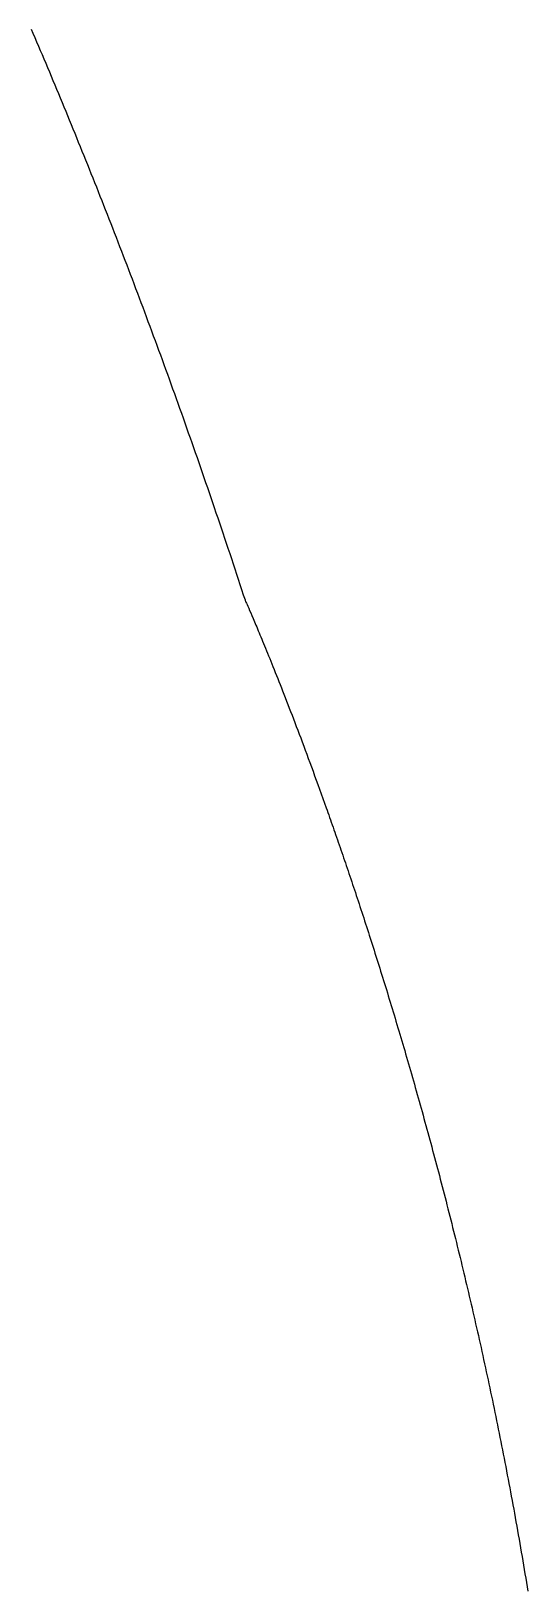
# Model space of a CAD drawing. Header units: millimetres. Extents: x 79 to 221, y -141 to -59.
# Drawn here: x 213.94 to 220.5, y -100.07 to -79.54 of the extents above; entities that cross this region are included whole.
import ezdxf

# ---------------------------------------------------------------- set-up
doc = ezdxf.new("R2010")
doc.units = ezdxf.units.MM
doc.layers.add('Edge.Cuts', color=254, linetype='CONTINUOUS', true_color=0xd0d2cd)

msp = doc.modelspace()

# ---------------------------------------------------------------- linework, layer by layer
at = {"layer": 'Edge.Cuts', "linetype": 'CONTINUOUS'}
for p, q in [((213.942037, -79.508837), (213.966111, -79.56493)), ((213.966111, -79.56493), (213.990174, -79.621122)), ((213.990174, -79.621122), (214.014229, -79.677412)), ((214.014229, -79.677412), (214.038273, -79.733802)), ((214.038273, -79.733802), (214.062308, -79.79029)), ((214.062308, -79.79029), (214.086334, -79.846878)), ((214.086334, -79.846878), (214.110349, -79.903564)), ((214.110349, -79.903564), (214.134355, -79.960349)), ((214.134355, -79.960349), (214.15835, -80.017234)), ((214.15835, -80.017234), (214.182336, -80.074218)), ((214.182336, -80.074218), (214.206311, -80.131302)), ((214.206311, -80.131302), (214.230276, -80.188485)), ((214.230276, -80.188485), (214.254231, -80.245767)), ((214.254231, -80.245767), (214.278176, -80.303149)), ((214.278176, -80.303149), (214.30211, -80.360631)), ((214.30211, -80.360631), (214.326033, -80.418213)), ((214.326033, -80.418213), (214.349946, -80.475894)), ((214.349946, -80.475894), (214.373848, -80.533676)), ((214.373848, -80.533676), (214.39774, -80.591557)), ((214.39774, -80.591557), (214.42162, -80.649539)), ((214.42162, -80.649539), (214.44549, -80.70762)), ((214.44549, -80.70762), (214.469348, -80.765803)), ((214.469348, -80.765803), (214.493196, -80.824085)), ((214.493196, -80.824085), (214.517032, -80.882468)), ((214.517032, -80.882468), (214.540857, -80.940951)), ((214.540857, -80.940951), (214.564671, -80.999535)), ((214.564671, -80.999535), (214.588473, -81.05822)), ((214.588473, -81.05822), (214.612264, -81.117005)), ((214.612264, -81.117005), (214.636044, -81.175892)), ((214.636044, -81.175892), (214.659811, -81.234879)), ((214.659811, -81.234879), (214.683567, -81.293967)), ((214.683567, -81.293967), (214.707311, -81.353156)), ((214.707311, -81.353156), (214.731043, -81.412447)), ((214.731043, -81.412447), (214.754764, -81.471839)), ((214.754764, -81.471839), (214.778472, -81.531332)), ((214.778472, -81.531332), (214.802168, -81.590926)), ((214.802168, -81.590926), (214.825852, -81.650622)), ((214.825852, -81.650622), (214.849523, -81.71042)), ((214.849523, -81.71042), (214.873182, -81.770319)), ((214.873182, -81.770319), (214.896829, -81.83032)), ((214.896829, -81.83032), (214.920463, -81.890423)), ((214.920463, -81.890423), (214.944085, -81.950627)), ((214.944085, -81.950627), (214.967694, -82.010934)), ((214.967694, -82.010934), (214.99129, -82.071342)), ((214.99129, -82.071342), (215.014873, -82.131853)), ((215.014873, -82.131853), (215.038443, -82.192466)), ((215.038443, -82.192466), (215.062001, -82.253182)), ((215.062001, -82.253182), (215.085545, -82.313999)), ((215.085545, -82.313999), (215.109076, -82.37492)), ((215.109076, -82.37492), (215.132594, -82.435942)), ((215.132594, -82.435942), (215.156098, -82.497068)), ((215.156098, -82.497068), (215.179589, -82.558296)), ((215.179589, -82.558296), (215.203067, -82.619627)), ((215.203067, -82.619627), (215.226531, -82.68106)), ((215.226531, -82.68106), (215.249981, -82.742597)), ((215.249981, -82.742597), (215.273418, -82.804237)), ((215.273418, -82.804237), (215.296841, -82.865979)), ((215.296841, -82.865979), (215.32025, -82.927825)), ((215.32025, -82.927825), (215.343645, -82.989775)), ((215.343645, -82.989775), (215.367026, -83.051827)), ((215.367026, -83.051827), (215.390393, -83.113983)), ((215.390393, -83.113983), (215.413745, -83.176243)), ((215.413745, -83.176243), (215.437084, -83.238606)), ((215.437084, -83.238606), (215.460408, -83.301073)), ((215.460408, -83.301073), (215.483717, -83.363643)), ((215.483717, -83.363643), (215.507012, -83.426318)), ((215.507012, -83.426318), (215.530293, -83.489096)), ((215.530293, -83.489096), (215.553558, -83.551978)), ((215.553558, -83.551978), (215.576809, -83.614965)), ((215.576809, -83.614965), (215.600046, -83.678055)), ((215.600046, -83.678055), (215.623267, -83.74125)), ((215.623267, -83.74125), (215.646473, -83.804549)), ((215.646473, -83.804549), (215.669664, -83.867953)), ((215.669664, -83.867953), (215.69284, -83.931461)), ((215.69284, -83.931461), (215.716001, -83.995074)), ((215.716001, -83.995074), (215.739146, -84.058791)), ((215.739146, -84.058791), (215.762276, -84.122613)), ((215.762276, -84.122613), (215.785391, -84.18654)), ((215.785391, -84.18654), (215.80849, -84.250571)), ((215.80849, -84.250571), (215.831573, -84.314708)), ((215.831573, -84.314708), (215.854641, -84.37895)), ((215.854641, -84.37895), (215.877692, -84.443296)), ((215.877692, -84.443296), (215.900728, -84.507748)), ((215.900728, -84.507748), (215.923748, -84.572306)), ((215.923748, -84.572306), (215.946752, -84.636968)), ((215.946752, -84.636968), (215.96974, -84.701737)), ((215.96974, -84.701737), (215.992712, -84.76661)), ((215.992712, -84.76661), (216.015667, -84.83159)), ((216.015667, -84.83159), (216.038606, -84.896675)), ((216.038606, -84.896675), (216.061528, -84.961865)), ((216.061528, -84.961865), (216.084434, -85.027162)), ((216.084434, -85.027162), (216.107324, -85.092565)), ((216.107324, -85.092565), (216.130197, -85.158073)), ((216.130197, -85.158073), (216.153053, -85.223688)), ((216.153053, -85.223688), (216.175892, -85.289409)), ((216.175892, -85.289409), (216.198714, -85.355236)), ((216.198714, -85.355236), (216.221519, -85.421169)), ((216.221519, -85.421169), (216.244307, -85.487209)), ((216.244307, -85.487209), (216.267078, -85.553356)), ((216.267078, -85.553356), (216.289832, -85.619609)), ((216.289832, -85.619609), (216.312569, -85.685968)), ((216.312569, -85.685968), (216.335288, -85.752435)), ((216.335288, -85.752435), (216.357989, -85.819008)), ((216.357989, -85.819008), (216.380673, -85.885688)), ((216.380673, -85.885688), (216.40334, -85.952475)), ((216.40334, -85.952475), (216.425988, -86.01937)), ((216.425988, -86.01937), (216.448619, -86.086371)), ((216.448619, -86.086371), (216.471232, -86.15348)), ((216.471232, -86.15348), (216.493827, -86.220696)), ((216.493827, -86.220696), (216.516404, -86.288019)), ((216.516404, -86.288019), (216.538963, -86.35545)), ((216.538963, -86.35545), (216.561504, -86.422988)), ((216.561504, -86.422988), (216.584027, -86.490634)), ((216.584027, -86.490634), (216.606531, -86.558388)), ((216.606531, -86.558388), (216.629016, -86.626249)), ((216.629016, -86.626249), (216.651484, -86.694219)), ((216.651484, -86.694219), (216.673932, -86.762296)), ((216.673932, -86.762296), (216.696362, -86.830482)), ((216.696362, -86.830482), (216.718773, -86.898775)), ((216.718773, -86.898775), (216.741166, -86.967177)), ((216.741166, -86.967177), (216.763539, -87.035687)), ((216.763539, -87.035687), (216.766674, -87.042663)), ((216.766674, -87.042663), (216.770557, -87.051347)), ((216.770557, -87.051347), (216.775949, -87.063466)), ((216.775949, -87.063466), (216.782828, -87.078995)), ((216.782828, -87.078995), (216.791167, -87.097912)), ((216.791167, -87.097912), (216.800944, -87.120192)), ((216.800944, -87.120192), (216.812132, -87.145814)), ((216.812132, -87.145814), (216.824707, -87.174754)), ((216.824707, -87.174754), (216.838645, -87.206988)), ((216.838645, -87.206988), (216.853922, -87.242494)), ((216.853922, -87.242494), (216.870512, -87.281248)), ((216.870512, -87.281248), (216.879292, -87.301836)), ((216.879292, -87.301836), (216.888391, -87.323227)), ((216.888391, -87.323227), (216.897807, -87.345419)), ((216.897807, -87.345419), (216.907535, -87.368408)), ((216.907535, -87.368408), (216.917574, -87.392192)), ((216.917574, -87.392192), (216.927919, -87.416768)), ((216.927919, -87.416768), (216.938568, -87.442133)), ((216.938568, -87.442133), (216.949518, -87.468284)), ((216.949518, -87.468284), (216.960765, -87.495218)), ((216.960765, -87.495218), (216.972307, -87.522932)), ((216.972307, -87.522932), (216.984141, -87.551423)), ((216.984141, -87.551423), (216.996263, -87.580689)), ((216.996263, -87.580689), (217.008671, -87.610726)), ((217.008671, -87.610726), (217.02136, -87.641532)), ((217.02136, -87.641532), (217.034329, -87.673104)), ((217.034329, -87.673104), (217.047575, -87.705438)), ((217.047575, -87.705438), (217.061093, -87.738533)), ((217.061093, -87.738533), (217.074881, -87.772384)), ((217.074881, -87.772384), (217.088937, -87.80699)), ((217.088937, -87.80699), (217.103256, -87.842346)), ((217.103256, -87.842346), (217.117836, -87.878451)), ((217.117836, -87.878451), (217.132673, -87.915302)), ((217.132673, -87.915302), (217.147766, -87.952895)), ((217.147766, -87.952895), (217.16311, -87.991228)), ((217.16311, -87.991228), (217.178702, -88.030297)), ((217.178702, -88.030297), (217.19454, -88.070101)), ((217.19454, -88.070101), (217.21062, -88.110635)), ((217.21062, -88.110635), (217.22694, -88.151897)), ((217.22694, -88.151897), (217.243495, -88.193885)), ((217.243495, -88.193885), (217.260284, -88.236594)), ((217.260284, -88.236594), (217.277303, -88.280024)), ((217.277303, -88.280024), (217.294549, -88.324169)), ((217.294549, -88.324169), (217.312019, -88.369028)), ((217.312019, -88.369028), (217.32971, -88.414598)), ((217.32971, -88.414598), (217.347618, -88.460876)), ((217.347618, -88.460876), (217.365741, -88.507858)), ((217.365741, -88.507858), (217.384076, -88.555543)), ((217.384076, -88.555543), (217.40262, -88.603926)), ((217.40262, -88.603926), (217.421369, -88.653006)), ((217.421369, -88.653006), (217.44032, -88.702779)), ((217.44032, -88.702779), (217.45947, -88.753242)), ((217.45947, -88.753242), (217.478817, -88.804393)), ((217.478817, -88.804393), (217.498357, -88.856228)), ((217.498357, -88.856228), (217.518088, -88.908745)), ((217.518088, -88.908745), (217.538005, -88.961941)), ((217.538005, -88.961941), (217.558106, -89.015813)), ((217.558106, -89.015813), (217.578388, -89.070358)), ((217.578388, -89.070358), (217.598848, -89.125573)), ((217.598848, -89.125573), (217.619483, -89.181455)), ((217.619483, -89.181455), (217.640289, -89.238002)), ((217.640289, -89.238002), (217.661264, -89.295209)), ((217.661264, -89.295209), (217.682405, -89.353076)), ((217.682405, -89.353076), (217.703708, -89.411598)), ((217.703708, -89.411598), (217.72517, -89.470772)), ((217.72517, -89.470772), (217.746789, -89.530597)), ((217.746789, -89.530597), (217.768561, -89.591068)), ((217.768561, -89.591068), (217.790483, -89.652184)), ((217.790483, -89.652184), (217.812552, -89.713941)), ((217.812552, -89.713941), (217.834765, -89.776335)), ((217.834765, -89.776335), (217.845925, -89.807771)), ((217.845925, -89.807771), (217.857119, -89.839366)), ((217.857119, -89.839366), (217.868348, -89.871118)), ((217.868348, -89.871118), (217.879611, -89.903028)), ((217.879611, -89.903028), (217.890908, -89.935096)), ((217.890908, -89.935096), (217.902238, -89.96732)), ((217.902238, -89.96732), (217.913601, -89.999702)), ((217.913601, -89.999702), (217.924997, -90.032239)), ((217.924997, -90.032239), (217.936424, -90.064933)), ((217.936424, -90.064933), (217.947884, -90.097782)), ((217.947884, -90.097782), (217.959375, -90.130786)), ((217.959375, -90.130786), (217.970896, -90.163945)), ((217.970896, -90.163945), (217.982449, -90.197259)), ((217.982449, -90.197259), (217.994032, -90.230727)), ((217.994032, -90.230727), (218.005644, -90.264348)), ((218.005644, -90.264348), (218.017287, -90.298123)), ((218.017287, -90.298123), (218.028958, -90.332051)), ((218.028958, -90.332051), (218.040658, -90.366132)), ((218.040658, -90.366132), (218.052386, -90.400364)), ((218.052386, -90.400364), (218.064142, -90.434749)), ((218.064142, -90.434749), (218.075926, -90.469286)), ((218.075926, -90.469286), (218.087737, -90.503974)), ((218.087737, -90.503974), (218.099574, -90.538812)), ((218.099574, -90.538812), (218.111438, -90.573801)), ((218.111438, -90.573801), (218.123328, -90.60894)), ((218.123328, -90.60894), (218.135244, -90.644229)), ((218.135244, -90.644229), (218.147185, -90.679668)), ((218.147185, -90.679668), (218.159151, -90.715255)), ((218.159151, -90.715255), (218.171141, -90.750991)), ((218.171141, -90.750991), (218.183156, -90.786876)), ((218.183156, -90.786876), (218.195194, -90.822908)), ((218.195194, -90.822908), (218.207255, -90.859088)), ((218.207255, -90.859088), (218.21934, -90.895416)), ((218.21934, -90.895416), (218.231447, -90.93189)), ((218.231447, -90.93189), (218.243576, -90.968511)), ((218.243576, -90.968511), (218.255727, -91.005278)), ((218.255727, -91.005278), (218.267899, -91.04219)), ((218.267899, -91.04219), (218.280092, -91.079248)), ((218.280092, -91.079248), (218.292306, -91.116451)), ((218.292306, -91.116451), (218.304541, -91.153799)), ((218.304541, -91.153799), (218.316795, -91.191292)), ((218.316795, -91.191292), (218.329068, -91.228928)), ((218.329068, -91.228928), (218.341361, -91.266708)), ((218.341361, -91.266708), (218.353673, -91.304631)), ((218.353673, -91.304631), (218.366002, -91.342697)), ((218.366002, -91.342697), (218.37835, -91.380905)), ((218.37835, -91.380905), (218.390715, -91.419256)), ((218.390715, -91.419256), (218.403098, -91.457748)), ((218.403098, -91.457748), (218.415497, -91.496382)), ((218.415497, -91.496382), (218.427913, -91.535157)), ((218.427913, -91.535157), (218.440344, -91.574073)), ((218.440344, -91.574073), (218.452792, -91.613129)), ((218.452792, -91.613129), (218.465254, -91.652326)), ((218.465254, -91.652326), (218.477732, -91.691661)), ((218.477732, -91.691661), (218.490224, -91.731136)), ((218.490224, -91.731136), (218.50273, -91.77075)), ((218.50273, -91.77075), (218.51525, -91.810503)), ((218.51525, -91.810503), (218.527783, -91.850394)), ((218.527783, -91.850394), (218.540329, -91.890422)), ((218.540329, -91.890422), (218.552888, -91.930588)), ((218.552888, -91.930588), (218.565459, -91.970891)), ((218.565459, -91.970891), (218.578041, -92.011331)), ((218.578041, -92.011331), (218.590635, -92.051907)), ((218.590635, -92.051907), (218.603241, -92.092619)), ((218.603241, -92.092619), (218.615856, -92.133467)), ((218.615856, -92.133467), (218.628482, -92.174451)), ((218.628482, -92.174451), (218.641118, -92.215569)), ((218.641118, -92.215569), (218.653764, -92.256821)), ((218.653764, -92.256821), (218.666418, -92.298208)), ((218.666418, -92.298208), (218.679082, -92.339729)), ((218.679082, -92.339729), (218.691753, -92.381383)), ((218.691753, -92.381383), (218.704433, -92.423171)), ((218.704433, -92.423171), (218.71712, -92.465091)), ((218.71712, -92.465091), (218.729815, -92.507143)), ((218.729815, -92.507143), (218.742516, -92.549328)), ((218.742516, -92.549328), (218.755223, -92.591644)), ((218.755223, -92.591644), (218.767937, -92.634091)), ((218.767937, -92.634091), (218.780656, -92.67667)), ((218.780656, -92.67667), (218.793381, -92.719379)), ((218.793381, -92.719379), (218.80611, -92.762218)), ((218.80611, -92.762218), (218.818844, -92.805187)), ((218.818844, -92.805187), (218.831582, -92.848286)), ((218.831582, -92.848286), (218.844324, -92.891514)), ((218.844324, -92.891514), (218.857069, -92.93487)), ((218.857069, -92.93487), (218.869818, -92.978355)), ((218.869818, -92.978355), (218.882568, -93.021968)), ((218.882568, -93.021968), (218.895321, -93.065709)), ((218.895321, -93.065709), (218.908076, -93.109577)), ((218.908076, -93.109577), (218.920832, -93.153572)), ((218.920832, -93.153572), (218.933589, -93.197693)), ((218.933589, -93.197693), (218.946347, -93.241941)), ((218.946347, -93.241941), (218.959106, -93.286315)), ((218.959106, -93.286315), (218.971864, -93.330814)), ((218.971864, -93.330814), (218.984621, -93.375438)), ((218.984621, -93.375438), (218.997378, -93.420187)), ((218.997378, -93.420187), (219.010133, -93.465061)), ((219.010133, -93.465061), (219.022887, -93.510058)), ((219.022887, -93.510058), (219.035639, -93.55518)), ((219.035639, -93.55518), (219.048388, -93.600424)), ((219.048388, -93.600424), (219.061135, -93.645792)), ((219.061135, -93.645792), (219.073878, -93.691282)), ((219.073878, -93.691282), (219.086618, -93.736895)), ((219.086618, -93.736895), (219.099354, -93.782629)), ((219.099354, -93.782629), (219.112086, -93.828485)), ((219.112086, -93.828485), (219.124813, -93.874462)), ((219.124813, -93.874462), (219.137534, -93.92056)), ((219.137534, -93.92056), (219.150251, -93.966778)), ((219.150251, -93.966778), (219.162961, -94.013117)), ((219.162961, -94.013117), (219.175665, -94.059575)), ((219.175665, -94.059575), (219.188363, -94.106152)), ((219.188363, -94.106152), (219.201053, -94.152849)), ((219.201053, -94.152849), (219.213736, -94.199664)), ((219.213736, -94.199664), (219.226412, -94.246597)), ((219.226412, -94.246597), (219.239079, -94.293649)), ((219.239079, -94.293649), (219.251738, -94.340818)), ((219.251738, -94.340818), (219.264387, -94.388104)), ((219.264387, -94.388104), (219.277028, -94.435506)), ((219.277028, -94.435506), (219.289658, -94.483026)), ((219.289658, -94.483026), (219.302279, -94.530661)), ((219.302279, -94.530661), (219.314889, -94.578412)), ((219.314889, -94.578412), (219.327488, -94.626279)), ((219.327488, -94.626279), (219.340076, -94.67426)), ((219.340076, -94.67426), (219.352652, -94.722356)), ((219.352652, -94.722356), (219.365217, -94.770567)), ((219.365217, -94.770567), (219.377768, -94.818891)), ((219.377768, -94.818891), (219.390308, -94.867329)), ((219.390308, -94.867329), (219.402834, -94.91588)), ((219.402834, -94.91588), (219.415346, -94.964544)), ((219.415346, -94.964544), (219.427844, -95.013321)), ((219.427844, -95.013321), (219.440329, -95.062209)), ((219.440329, -95.062209), (219.452798, -95.11121)), ((219.452798, -95.11121), (219.465253, -95.160321)), ((219.465253, -95.160321), (219.477691, -95.209544)), ((219.477691, -95.209544), (219.490114, -95.258878)), ((219.490114, -95.258878), (219.502521, -95.308321)), ((219.502521, -95.308321), (219.514912, -95.357875)), ((219.514912, -95.357875), (219.527285, -95.407538)), ((219.527285, -95.407538), (219.53964, -95.457311)), ((219.53964, -95.457311), (219.551979, -95.507192)), ((219.551979, -95.507192), (219.564298, -95.557182)), ((219.564298, -95.557182), (219.5766, -95.60728)), ((219.5766, -95.60728), (219.588882, -95.657485)), ((219.588882, -95.657485), (219.601145, -95.707798)), ((219.601145, -95.707798), (219.613389, -95.758218)), ((219.613389, -95.758218), (219.625612, -95.808745)), ((219.625612, -95.808745), (219.637815, -95.859378)), ((219.637815, -95.859378), (219.649997, -95.910117)), ((219.649997, -95.910117), (219.662157, -95.960962)), ((219.662157, -95.960962), (219.674297, -96.011912)), ((219.674297, -96.011912), (219.686414, -96.062967)), ((219.686414, -96.062967), (219.698509, -96.114126)), ((219.698509, -96.114126), (219.710581, -96.165389)), ((219.710581, -96.165389), (219.722629, -96.216757)), ((219.722629, -96.216757), (219.734655, -96.268227)), ((219.734655, -96.268227), (219.746656, -96.319801)), ((219.746656, -96.319801), (219.758633, -96.371477)), ((219.758633, -96.371477), (219.770586, -96.423256)), ((219.770586, -96.423256), (219.782513, -96.475137)), ((219.782513, -96.475137), (219.794415, -96.527119)), ((219.794415, -96.527119), (219.806291, -96.579203)), ((219.806291, -96.579203), (219.818141, -96.631387)), ((219.818141, -96.631387), (219.829964, -96.683672)), ((219.829964, -96.683672), (219.84176, -96.736057)), ((219.84176, -96.736057), (219.853529, -96.788542)), ((219.853529, -96.788542), (219.86527, -96.841126)), ((219.86527, -96.841126), (219.876983, -96.89381)), ((219.876983, -96.89381), (219.888667, -96.946592)), ((219.888667, -96.946592), (219.900322, -96.999472)), ((219.900322, -96.999472), (219.911949, -97.052451)), ((219.911949, -97.052451), (219.923545, -97.105527)), ((219.923545, -97.105527), (219.935111, -97.1587)), ((219.935111, -97.1587), (219.946647, -97.211971)), ((219.946647, -97.211971), (219.958153, -97.265337)), ((219.958153, -97.265337), (219.969626, -97.3188)), ((219.969626, -97.3188), (219.981069, -97.372359)), ((219.981069, -97.372359), (219.992479, -97.426013)), ((219.992479, -97.426013), (220.003857, -97.479763)), ((220.003857, -97.479763), (220.015202, -97.533607)), ((220.015202, -97.533607), (220.026514, -97.587545)), ((220.026514, -97.587545), (220.037793, -97.641578)), ((220.037793, -97.641578), (220.049037, -97.695704)), ((220.049037, -97.695704), (220.060248, -97.749923)), ((220.060248, -97.749923), (220.071423, -97.804236)), ((220.071423, -97.804236), (220.082564, -97.85864)), ((220.082564, -97.85864), (220.093669, -97.913137)), ((220.093669, -97.913137), (220.104738, -97.967726)), ((220.104738, -97.967726), (220.115771, -98.022407)), ((220.115771, -98.022407), (220.126768, -98.077178)), ((220.126768, -98.077178), (220.137727, -98.13204)), ((220.137727, -98.13204), (220.148649, -98.186993)), ((220.148649, -98.186993), (220.159534, -98.242035)), ((220.159534, -98.242035), (220.17038, -98.297168)), ((220.17038, -98.297168), (220.181188, -98.352389)), ((220.181188, -98.352389), (220.191956, -98.4077)), ((220.191956, -98.4077), (220.202686, -98.463099)), ((220.202686, -98.463099), (220.213376, -98.518586)), ((220.213376, -98.518586), (220.224026, -98.574161)), ((220.224026, -98.574161), (220.234635, -98.629824)), ((220.234635, -98.629824), (220.245204, -98.685573)), ((220.245204, -98.685573), (220.255731, -98.74141)), ((220.255731, -98.74141), (220.266217, -98.797333)), ((220.266217, -98.797333), (220.27666, -98.853341)), ((220.27666, -98.853341), (220.287062, -98.909436)), ((220.287062, -98.909436), (220.297421, -98.965616)), ((220.297421, -98.965616), (220.307736, -99.021881)), ((220.307736, -99.021881), (220.318008, -99.07823)), ((220.318008, -99.07823), (220.328236, -99.134664)), ((220.328236, -99.134664), (220.33842, -99.191181)), ((220.33842, -99.191181), (220.348559, -99.247782)), ((220.348559, -99.247782), (220.358653, -99.304467)), ((220.358653, -99.304467), (220.368702, -99.361233)), ((220.368702, -99.361233), (220.378705, -99.418083)), ((220.378705, -99.418083), (220.388662, -99.475014)), ((220.388662, -99.475014), (220.398572, -99.532027)), ((220.398572, -99.532027), (220.408435, -99.589122)), ((220.408435, -99.589122), (220.418251, -99.646297)), ((220.418251, -99.646297), (220.428019, -99.703553)), ((220.428019, -99.703553), (220.437739, -99.760889)), ((220.437739, -99.760889), (220.44741, -99.818305)), ((220.44741, -99.818305), (220.457033, -99.875801)), ((220.457033, -99.875801), (220.466606, -99.933376)), ((220.466606, -99.933376), (220.476129, -99.991029)), ((220.476129, -99.991029), (220.485603, -100.048761)), ((220.485603, -100.048761), (220.495026, -100.106571))]:
    msp.add_line(p, q, dxfattribs=at)

doc.saveas('drawing.dxf')
